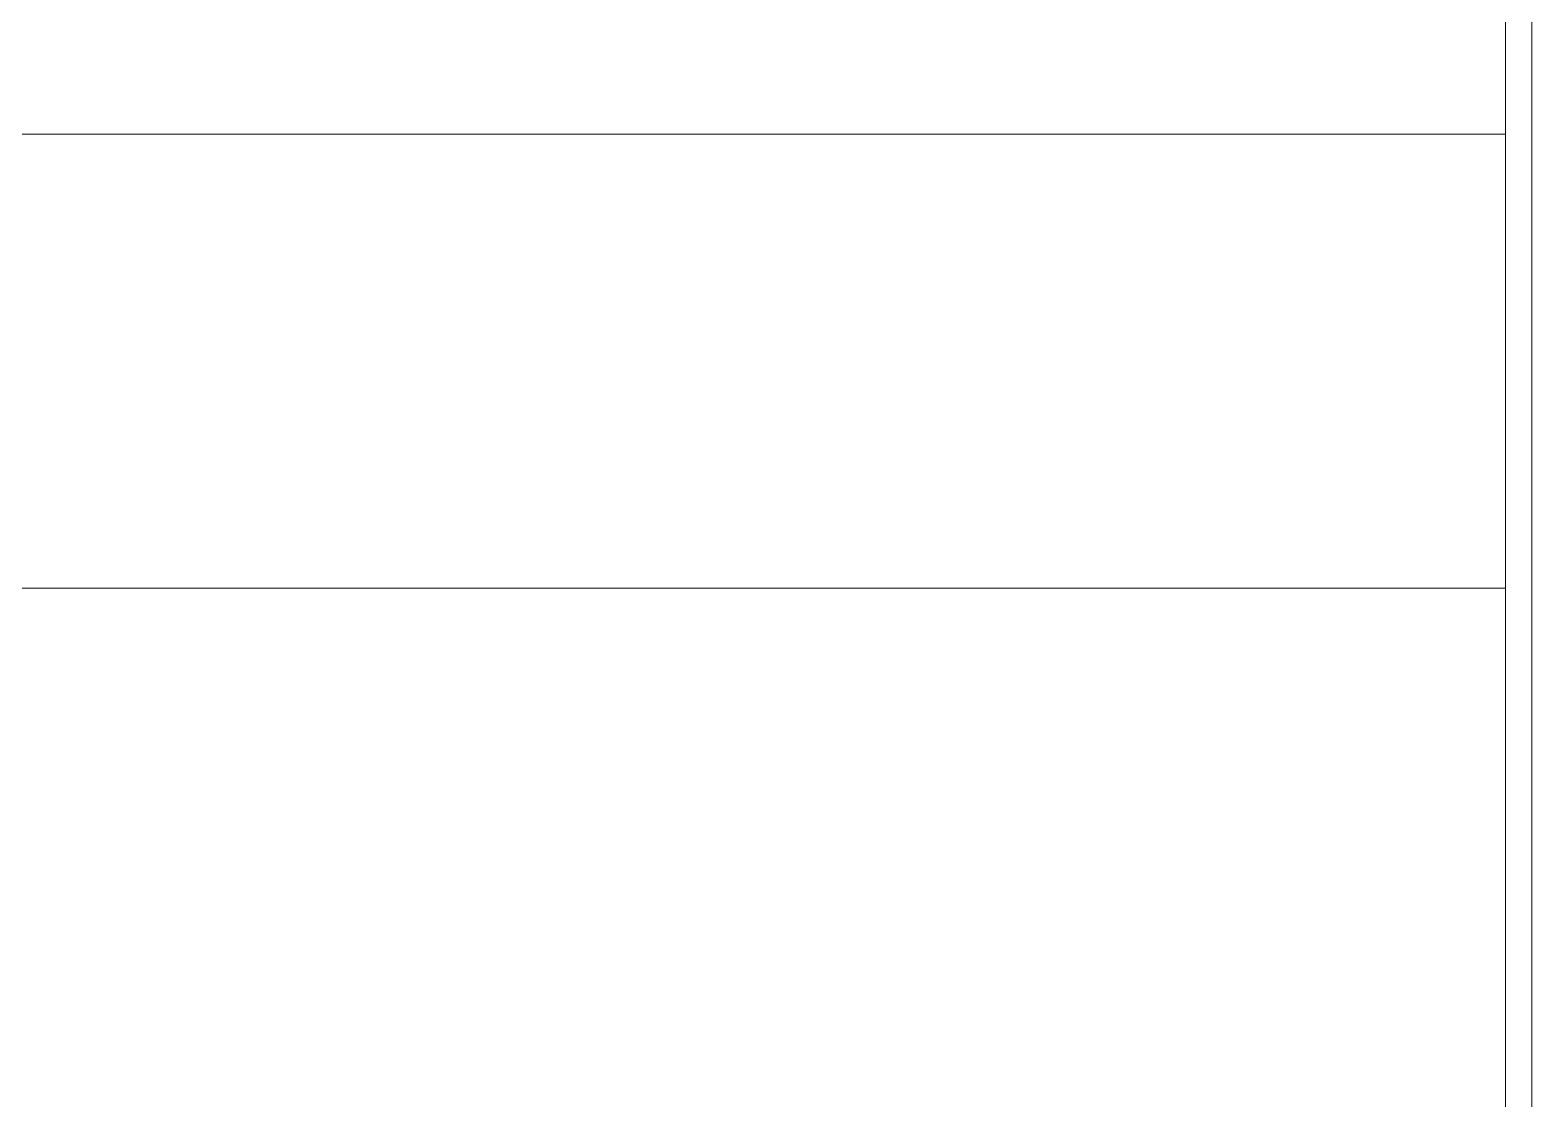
# Model space of a CAD drawing. Header units: millimetres. Extents: x 4137 to 6698, y 1400 to 3585.
# Drawn here: x 5583.4 to 5781.9, y 2018.3 to 2159.5 of the extents above; entities that cross this region are included whole.
import ezdxf

# ---------------------------------------------------------------- set-up
doc = ezdxf.new("R2010")
doc.units = ezdxf.units.MM
doc.layers.add('000-PI-ORMAR', color=2, linetype='Continuous')
doc.layers.add('002-PI-Kabelska kanalica', color=150, linetype='Continuous')

msp = doc.modelspace()

# ---------------------------------------------------------------- linework, layer by layer
at = {"layer": '000-PI-ORMAR', "color": 0, "linetype": 'ByBlock', "lineweight": 0}
msp.add_line((5781.95, 3405.78), (5781.95, 1515.78), dxfattribs=at)
at = {"layer": '002-PI-Kabelska kanalica', "color": 0, "linetype": 'ByBlock', "lineweight": 0}
for p, q in [((5778.45, 3405.78), (5778.45, 1635.78)), ((5086.45, 2145.78), (5778.45, 2145.78)), ((5778.45, 2145.78), (5778.45, 2085.78)), ((5086.45, 2085.78), (5778.45, 2085.78))]:
    msp.add_line(p, q, dxfattribs=at)

doc.saveas('drawing.dxf')
